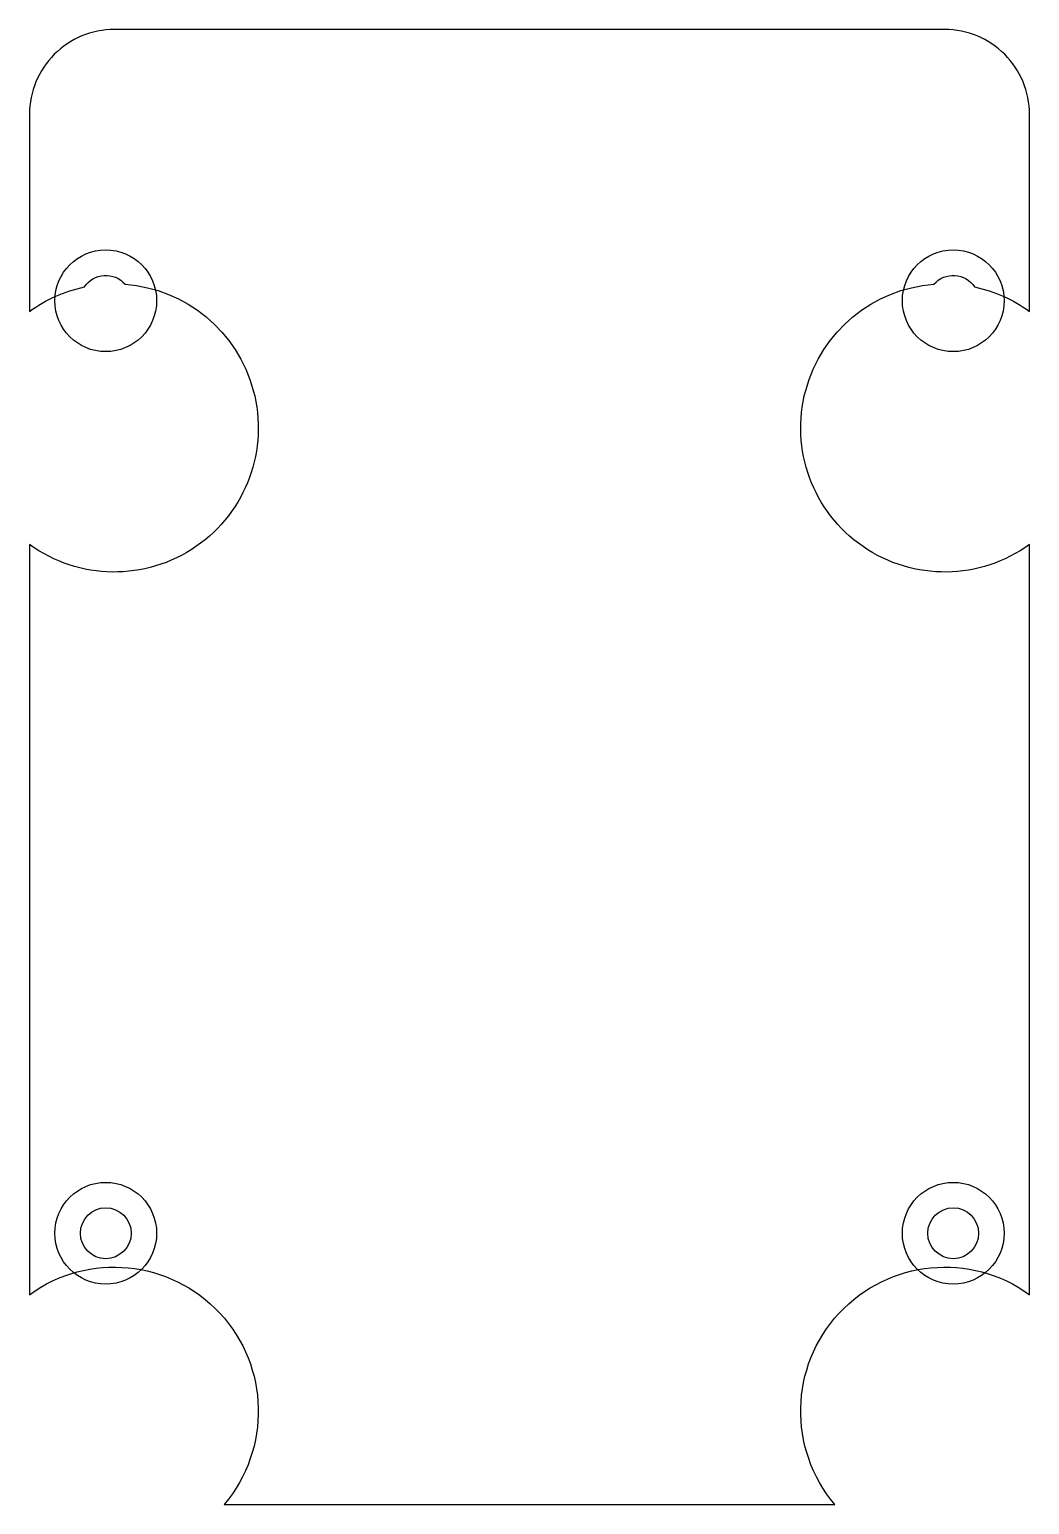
# Model space of a CAD drawing. Header units: millimetres. Extents: x -29.5 to 29.5, y -43.5 to 43.5.
import ezdxf

# ---------------------------------------------------------------- set-up
doc = ezdxf.new("R2010")
doc.units = ezdxf.units.MM
doc.layers.get('0').update_dxf_attribs({"linetype": 'CONTINUOUS'})

msp = doc.modelspace()

# ---------------------------------------------------------------- linework, layer by layer
msp.add_lwpolyline([(-29.5, -31.126, -0.887468), (-18.019, -43.5), (18.019, -43.5, -0.887468), (29.5, -31.126), (29.5, 13.126, -1.323675), (23.861, 28.476, -0.501038), (26.259, 28.316, -0.105509), (29.5, 26.874), (29.5, 38.5, 0.414214), (24.5, 43.5), (-24.5, 43.5, 0.414214), (-29.5, 38.5), (-29.5, 26.874, -0.105509), (-26.259, 28.316, -0.501038), (-23.861, 28.476, -1.323675), (-29.5, 13.126)], format="xyb", close=True)
for centre, radius in [((-25, 27.5), 3), ((25, 27.5), 3), ((-25, -27.5), 3), ((25, -27.5), 3), ((-25, -27.5), 1.5), ((25, -27.5), 1.5)]:
    msp.add_circle(centre, radius)

doc.saveas('drawing.dxf')
